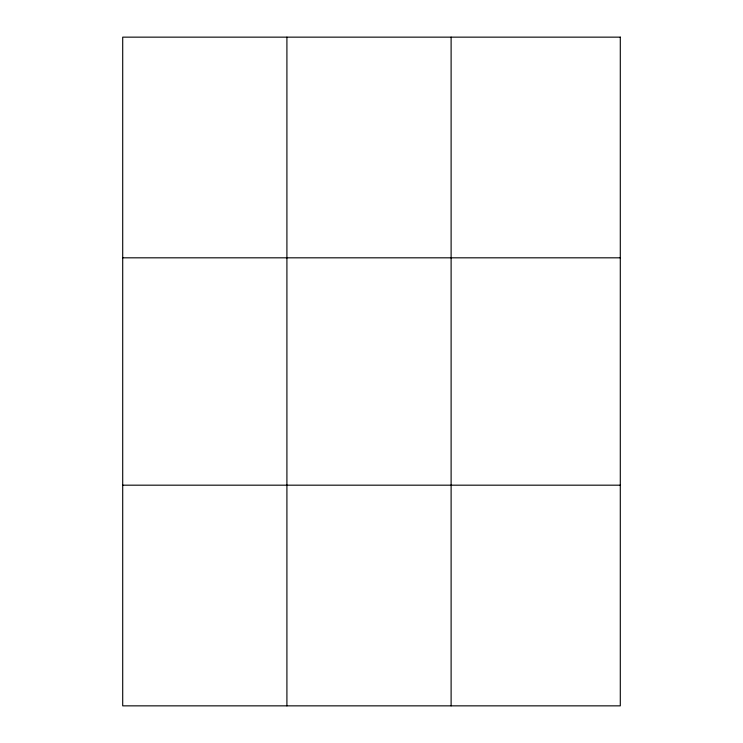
<?xml version="1.0" encoding="UTF-8"?>
<svg xmlns="http://www.w3.org/2000/svg" width="743" height="743" viewBox="0 0 743 743"><rect width="100%" height="100%" fill="white"/><g stroke="black" fill="none" stroke-linecap="round" stroke-linejoin="round"><path stroke-width="1.11" d="M286.909 37.15L286.909 705.85M451.112 37.15L451.112 705.85M122.706 257.821L620.294 257.821M122.706 485.179L620.294 485.179M620.294 37.15L620.294 705.85L122.706 705.85L122.706 37.15L620.294 37.15"/></g></svg>
